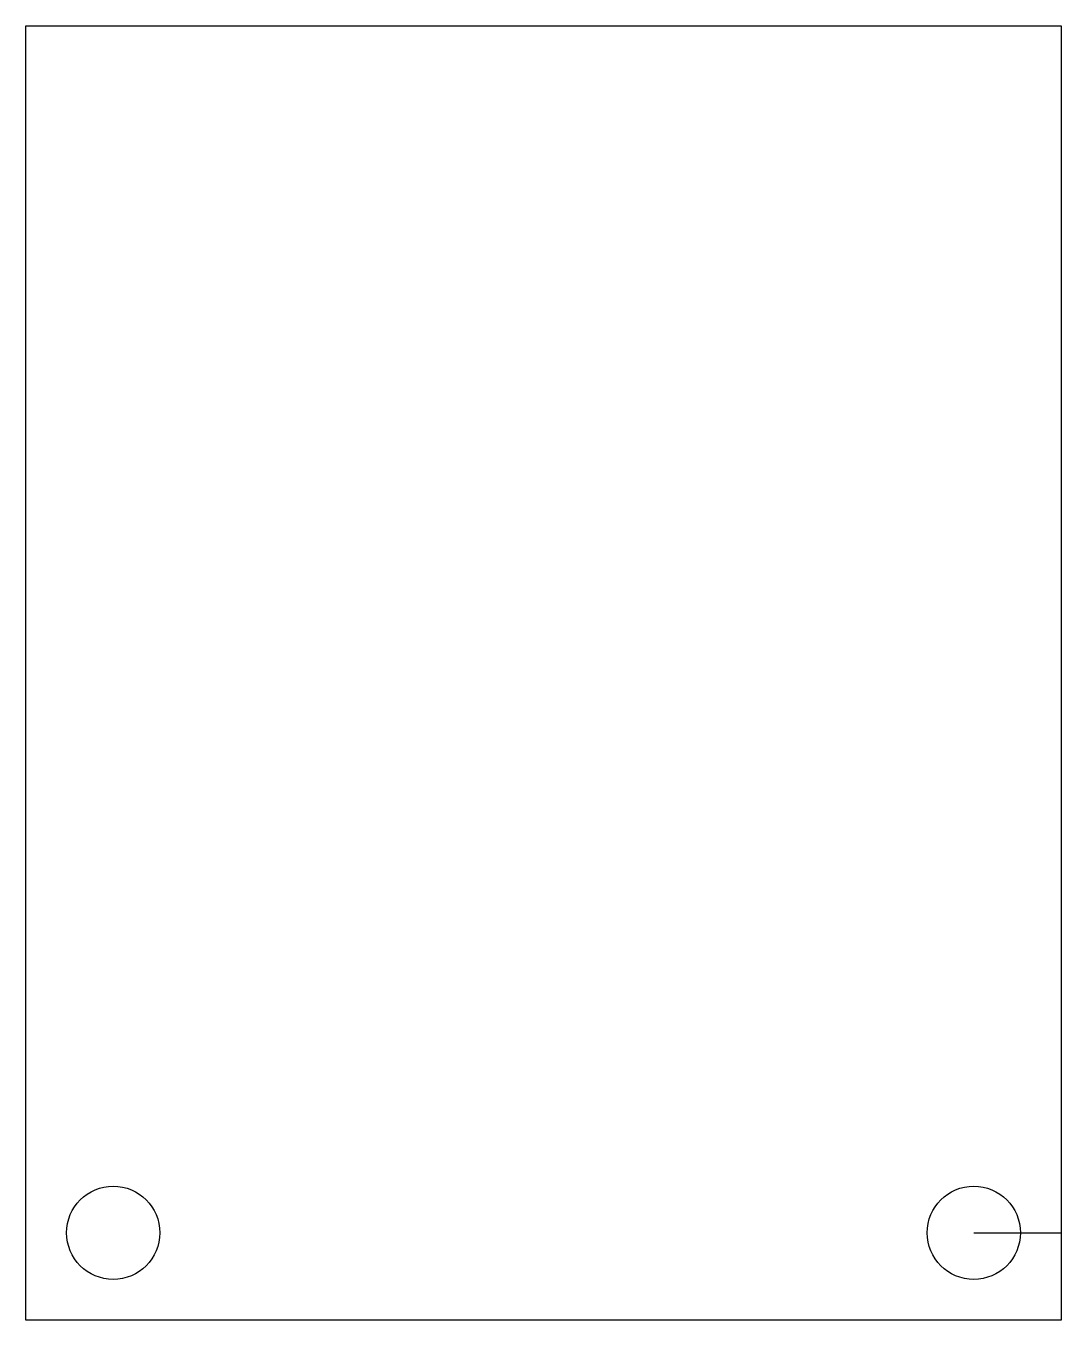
# Model space of a CAD drawing. Header units: millimetres. Extents: x 0 to 35.6, y 0 to 44.5.
import ezdxf

# ---------------------------------------------------------------- set-up
doc = ezdxf.new("R2010")
doc.units = ezdxf.units.MM
doc.layers.get('0').update_dxf_attribs({"linetype": 'CONTINUOUS'})

msp = doc.modelspace()

# ---------------------------------------------------------------- linework, layer by layer
msp.add_line((32.56, 3), (35.56, 3))
msp.add_lwpolyline([(35.56, 0), (0, 0), (0, 44.45), (35.56, 44.45)], close=True)
for centre in [(3, 3), (32.56, 3)]:
    msp.add_circle(centre, 1.6)

doc.saveas('drawing.dxf')
